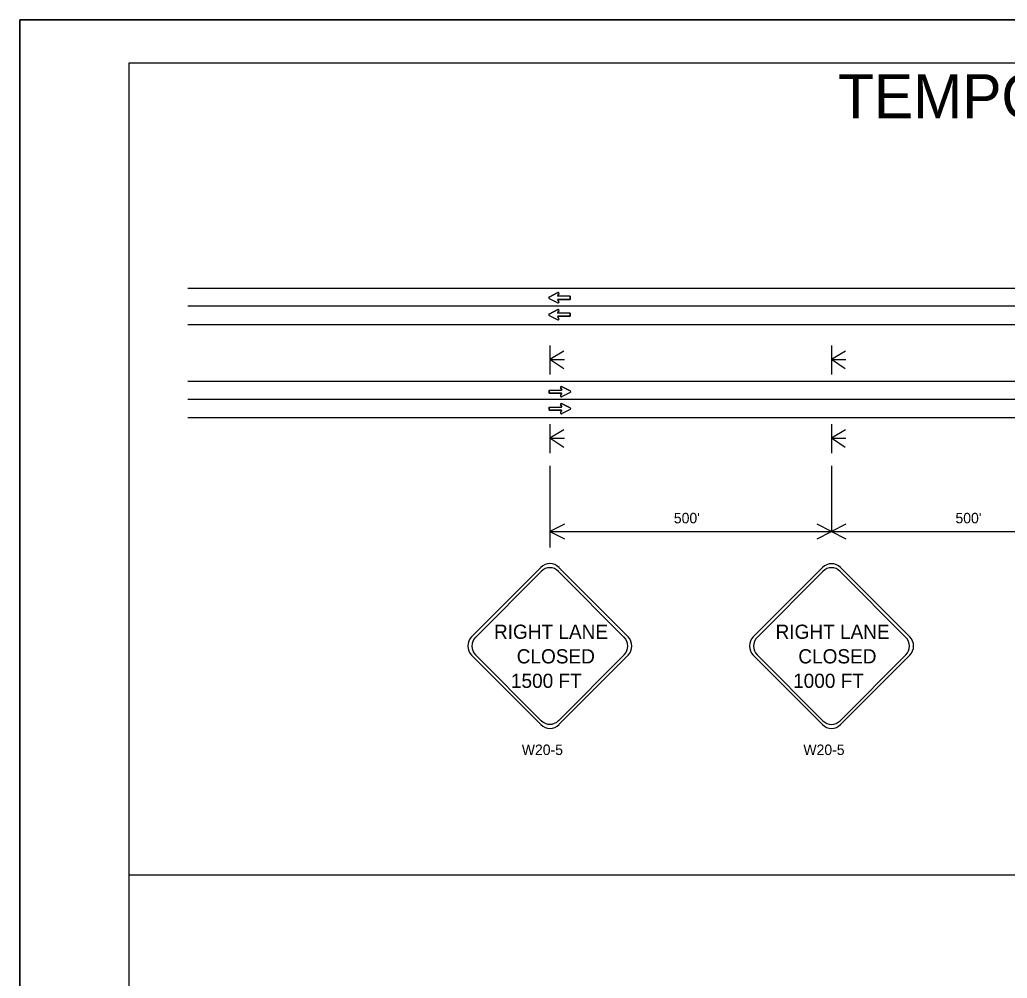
# Model space of a CAD drawing. Extents: x 0 to 34, y 0 to 22.
# Drawn here: x 0 to 11.33, y 11 to 22 of the extents above; entities that cross this region are included whole.
import ezdxf

# ---------------------------------------------------------------- set-up
doc = ezdxf.new("R2010")
doc.units = 0
for name, color, linetype in [('ANNO-SHT', 7, 'Continuous'), ('Level 1', 7, 'Continuous'), ('PlotBorder', 7, 'Continuous'), ('SHADE-GENERIC', 7, 'Continuous'), ('SHT-BNDRY', 7, 'Continuous'), ('SHT-FENCE', 7, 'Continuous')]:
    doc.layers.add(name, color=color, linetype=linetype)

msp = doc.modelspace()

# ---------------------------------------------------------------- linework, layer by layer
at = {"layer": 'Level 1'}
for p, q in [((1.928, 18.922), (31.479, 18.922)), ((6.074, 18.819), (6.174, 18.869)), ((6.169, 18.867), (6.169, 18.867)), ((6.186, 18.856), (6.172, 18.835)), ((6.316, 18.83), (6.175, 18.83)), ((6.316, 18.83), (6.316, 18.792)), ((1.928, 18.718), (31.479, 18.718)), ((6.074, 18.803), (6.174, 18.752)), ((6.186, 18.766), (6.172, 18.787)), ((6.316, 18.792), (6.175, 18.792)), ((6.074, 18.624), (6.174, 18.675)), ((6.074, 18.608), (6.174, 18.558)), ((6.169, 18.672), (6.169, 18.672)), ((6.186, 18.661), (6.172, 18.64)), ((6.186, 18.571), (6.172, 18.592)), ((6.316, 18.635), (6.175, 18.635)), ((6.316, 18.598), (6.175, 18.598)), ((6.316, 18.635), (6.316, 18.598)), ((1.928, 18.505), (31.479, 18.505)), ((6.083, 18.264), (6.083, 18.097)), ((9.314, 18.264), (9.314, 18.097)), ((6.083, 18.105), (6.243, 18.2)), ((9.314, 18.105), (9.474, 18.2)), ((6.083, 18.105), (6.241, 17.997)), ((6.083, 18.102), (6.249, 18.102)), ((6.083, 18.097), (6.083, 17.93)), ((9.314, 18.105), (9.472, 17.997)), ((9.314, 18.102), (9.48, 18.102)), ((9.314, 18.097), (9.314, 17.93)), ((6.083, 17.93), (6.083, 17.93)), ((9.314, 17.93), (9.314, 17.93)), ((1.928, 17.854), (31.479, 17.854)), ((6.316, 17.741), (6.216, 17.791)), ((6.074, 17.751), (6.215, 17.751)), ((6.074, 17.751), (6.074, 17.714)), ((6.074, 17.714), (6.215, 17.714)), ((6.204, 17.777), (6.218, 17.757)), ((6.204, 17.687), (6.218, 17.708)), ((6.316, 17.724), (6.216, 17.674)), ((6.222, 17.788), (6.222, 17.788)), ((1.928, 17.646), (31.479, 17.646)), ((6.204, 17.583), (6.218, 17.562)), ((6.316, 17.546), (6.216, 17.596)), ((6.222, 17.593), (6.222, 17.593)), ((6.074, 17.556), (6.215, 17.556)), ((6.074, 17.556), (6.074, 17.519)), ((6.074, 17.519), (6.215, 17.519)), ((6.204, 17.492), (6.218, 17.513)), ((6.316, 17.529), (6.216, 17.479)), ((1.928, 17.437), (31.479, 17.437)), ((6.083, 17.361), (6.083, 17.194)), ((9.314, 17.361), (9.314, 17.194)), ((6.083, 17.202), (6.243, 17.297)), ((9.314, 17.202), (9.474, 17.297)), ((6.083, 17.202), (6.241, 17.094)), ((6.083, 17.199), (6.249, 17.199)), ((6.083, 17.194), (6.083, 17.027)), ((9.314, 17.202), (9.472, 17.094)), ((9.314, 17.199), (9.48, 17.199)), ((9.314, 17.194), (9.314, 17.027)), ((6.083, 17.027), (6.083, 17.027)), ((9.314, 17.027), (9.314, 17.027)), ((6.083, 16.881), (6.083, 15.944)), ((9.314, 16.881), (9.314, 16.129)), ((6.083, 16.129), (6.083, 16.128)), ((6.083, 16.128), (12.545, 16.128)), ((9.314, 16.129), (9.314, 16.128)), ((5.184, 14.918), (5.978, 15.715)), ((5.229, 14.913), (5.983, 15.67)), ((6.182, 15.67), (6.936, 14.913)), ((6.187, 15.715), (6.981, 14.918)), ((8.415, 14.918), (9.209, 15.715)), ((8.46, 14.913), (9.215, 15.67)), ((9.413, 15.67), (10.167, 14.913)), ((9.418, 15.715), (10.212, 14.918)), ((5.978, 13.912), (5.184, 14.709)), ((5.983, 13.957), (5.229, 14.714)), ((6.936, 14.714), (6.182, 13.957)), ((6.981, 14.709), (6.187, 13.912)), ((9.209, 13.912), (8.415, 14.709)), ((9.215, 13.957), (8.46, 14.714)), ((10.167, 14.714), (9.413, 13.957)), ((10.212, 14.709), (9.418, 13.912)), ((1.25, 12.186), (27.461, 12.186))]:
    msp.add_line(p, q, dxfattribs=at)
for points in [[(6.249, 16.211), (6.083, 16.128), (6.249, 16.044)], [(9.148, 16.044), (9.314, 16.128), (9.148, 16.211)], [(9.48, 16.211), (9.314, 16.128), (9.48, 16.044)]]:
    msp.add_lwpolyline(points, dxfattribs=at)
for centre, major_axis, start_param, end_param in [((6.078, 18.811), (0, -0.00927), 3.604777, 5.819581), ((6.175, 18.833), (0, -0.00371), 4.123532, 6.282975), ((6.178, 18.861), (0, 0.00927), 4.124176, 6.746623), ((6.175, 18.789), (0, -0.00371), 3.141383, 5.300826), ((6.178, 18.761), (0, -0.00927), 5.819328, 8.441774), ((6.078, 18.616), (0, -0.00927), 3.604777, 5.819581), ((6.175, 18.638), (0, -0.00371), 4.123532, 6.282975), ((6.175, 18.594), (0, -0.00371), 3.141383, 5.300826), ((6.178, 18.666), (0, 0.00927), 4.124176, 6.746623), ((6.178, 18.566), (0, -0.00927), 5.819328, 8.441774), ((6.212, 17.783), (0, -0.00927), 2.678155, 5.300602), ((6.212, 17.682), (0, -0.00927), 4.124596, 6.747043), ((6.215, 17.755), (0, 0.00371), 3.141803, 5.301246), ((6.215, 17.71), (0, 0.00371), 4.123952, 6.283395), ((6.312, 17.732), (0, -0.00927), 0.463604, 2.678408), ((6.212, 17.588), (0, -0.00927), 2.678155, 5.300602), ((6.215, 17.56), (0, 0.00371), 3.141803, 5.301246), ((6.212, 17.487), (0, -0.00927), 4.124596, 6.747043), ((6.215, 17.515), (0, 0.00371), 4.123952, 6.283395), ((6.312, 17.538), (0, -0.00927), 0.463604, 2.678408), ((6.083, 15.611), (0, 0.148), 5.497787, 7.068583), ((9.314, 15.61), (0, 0.148), 5.497787, 7.068583), ((6.083, 15.571), (0, 0.141), 5.497787, 7.068583), ((9.314, 15.571), (0, 0.141), 5.497787, 7.068583), ((5.289, 14.814), (0, -0.148), 3.926991, 5.497787), ((5.328, 14.814), (0, -0.141), 3.926991, 5.497787), ((6.837, 14.814), (0, 0.141), 3.926991, 5.497787), ((6.876, 14.814), (0, 0.148), 3.926991, 5.497787), ((8.52, 14.814), (0, -0.148), 3.926991, 5.497787), ((8.56, 14.813), (0, -0.141), 3.926991, 5.497787), ((10.068, 14.813), (0, 0.141), 3.926991, 5.497787), ((10.108, 14.814), (0, 0.148), 3.926991, 5.497787), ((6.083, 14.057), (0, 0.141), 2.356194, 3.926991), ((9.314, 14.056), (0, 0.141), 2.356194, 3.926991), ((6.083, 14.017), (0, 0.148), 2.356194, 3.926991), ((9.314, 14.017), (0, 0.148), 2.356194, 3.926991)]:
    msp.add_ellipse(centre, major_axis=major_axis, ratio=0.996122, start_param=start_param, end_param=end_param, dxfattribs=at)
at = {"layer": 'PlotBorder'}
msp.add_lwpolyline([(0, 0.001), (34, 0.001), (34, 22.001), (0, 22.001)], close=True, dxfattribs=at)
at = {"layer": 'SHADE-GENERIC'}
for p, q in [((6.174, 18.869), (6.074, 18.819)), ((6.172, 18.835), (6.186, 18.856)), ((6.316, 18.83), (6.175, 18.83)), ((6.316, 18.792), (6.316, 18.83)), ((6.074, 18.803), (6.174, 18.752)), ((6.186, 18.766), (6.172, 18.787)), ((6.175, 18.792), (6.316, 18.792)), ((6.174, 18.675), (6.074, 18.624)), ((6.074, 18.608), (6.174, 18.558)), ((6.172, 18.64), (6.186, 18.661)), ((6.186, 18.571), (6.172, 18.592)), ((6.316, 18.635), (6.175, 18.635)), ((6.175, 18.598), (6.316, 18.598)), ((6.316, 18.598), (6.316, 18.635)), ((6.216, 17.791), (6.316, 17.741)), ((6.074, 17.714), (6.074, 17.751)), ((6.074, 17.751), (6.215, 17.751)), ((6.215, 17.714), (6.074, 17.714)), ((6.218, 17.757), (6.204, 17.777)), ((6.204, 17.687), (6.218, 17.708)), ((6.316, 17.724), (6.216, 17.674)), ((6.218, 17.562), (6.204, 17.583)), ((6.216, 17.596), (6.316, 17.546)), ((6.074, 17.519), (6.074, 17.556)), ((6.074, 17.556), (6.215, 17.556)), ((6.215, 17.519), (6.074, 17.519)), ((6.204, 17.492), (6.218, 17.513)), ((6.316, 17.529), (6.216, 17.479))]:
    msp.add_line(p, q, dxfattribs=at)
for centre, major_axis, start_param, end_param in [((6.078, 18.811), (0, -0.00927), 3.604777, 5.819581), ((6.178, 18.861), (0, 0.00927), 4.124176, 6.746623), ((6.178, 18.761), (0, -0.00927), 5.819328, 8.441774), ((6.078, 18.616), (0, -0.00927), 3.604777, 5.819581), ((6.175, 18.638), (0, -0.00371), 4.123532, 6.282975), ((6.175, 18.594), (0, -0.00371), 3.141383, 5.300826), ((6.178, 18.666), (0, 0.00927), 4.124176, 6.746623), ((6.178, 18.566), (0, -0.00927), 5.819328, 8.441774), ((6.212, 17.783), (0, -0.00927), 2.678155, 5.300602), ((6.212, 17.682), (0, -0.00927), 4.124596, 6.747043), ((6.312, 17.732), (0, -0.00927), 0.463604, 2.678408), ((6.212, 17.588), (0, -0.00927), 2.678155, 5.300602), ((6.215, 17.56), (0, 0.00371), 3.141803, 5.301246), ((6.212, 17.487), (0, -0.00927), 4.124596, 6.747043), ((6.215, 17.515), (0, 0.00371), 4.123952, 6.283395), ((6.312, 17.538), (0, -0.00927), 0.463604, 2.678408)]:
    msp.add_ellipse(centre, major_axis=major_axis, ratio=0.996122, start_param=start_param, end_param=end_param, dxfattribs=at)
at = {"layer": 'SHT-BNDRY'}
msp.add_lwpolyline([(1.25, 0.501), (33.5, 0.501), (33.5, 21.501), (1.25, 21.501)], close=True, dxfattribs=at)
at = {"layer": 'SHT-FENCE'}
msp.add_lwpolyline([(0, 22.001), (34, 22.001), (34, 0.001), (0, 0.001)], close=True, dxfattribs=at)

# ---------------------------------------------------------------- texts
at = {"layer": 'ANNO-SHT'}
msp.add_text('TEMPORARY TRAFFIC CONTROL PLAN SHEET', height=0.50546, dxfattribs=at).set_placement((9.387, 20.87))
at = {"layer": 'Level 1'}
for s, height, p in [("500'", 0.12, (7.505, 16.222)), ("500'", 0.12, (10.736, 16.222)), ('RIGHT LANE', 0.1631, (5.441, 14.896)), ('RIGHT LANE', 0.1631, (8.672, 14.896)), ('CLOSED', 0.1631, (5.702, 14.614)), ('CLOSED', 0.1631, (8.933, 14.614)), (' 1500 FT', 0.1631, (5.575, 14.333)), ('1000 FT', 0.1631, (8.873, 14.333)), ('W20-5', 0.12, (5.76, 13.563)), ('W20-5', 0.12, (8.991, 13.563))]:
    msp.add_text(s, height=height, dxfattribs=at).set_placement(p)

doc.saveas('drawing.dxf')
